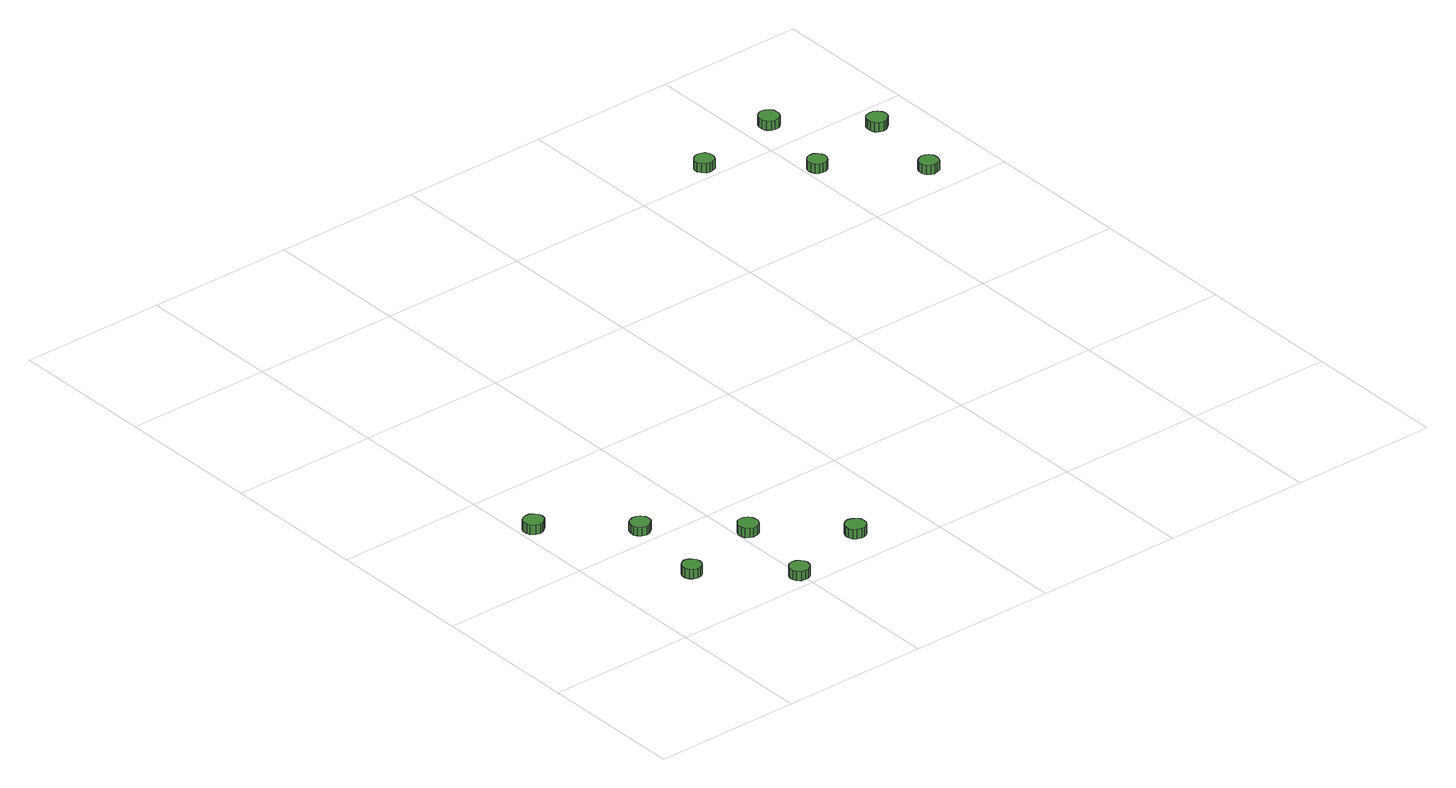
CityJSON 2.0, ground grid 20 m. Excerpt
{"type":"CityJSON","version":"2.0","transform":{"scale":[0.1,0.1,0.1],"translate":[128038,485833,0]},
"CityObjects":{
"tree1":{"type":"SolitaryVegetationObject","attributes":{"function":"something"},"geometry":[{"type":"MultiSurface","lod":"1","boundaries":[[[0,1,2,3,4,5,6,7,8,9,10,11,12,13,14]],[[15,16,17,18,19,20,21,22,23,24,25,26,27,28,29]],[[0,29,28,1]],[[1,28,27,2]],[[2,27,26,3]],[[3,26,25,4]],[[4,25,24,5]],[[5,24,23,6]],[[6,23,22,7]],[[7,22,21,8]],[[8,21,20,9]],[[9,20,19,10]],[[10,19,18,11]],[[11,18,17,12]],[[12,17,16,13]],[[13,16,15,14]],[[14,15,29,0]]]}]},
"tree2":{"type":"SolitaryVegetationObject","attributes":{"function":"something"},"geometry":[{"type":"MultiSurface","lod":"1","boundaries":[[[30,31,32,33,34,35,36,37,38,39,40,41,42,43,44]],[[45,46,47,48,49,50,51,52,53,54,55,56,57,58,59]],[[30,59,58,31]],[[31,58,57,32]],[[32,57,56,33]],[[33,56,55,34]],[[34,55,54,35]],[[35,54,53,36]],[[36,53,52,37]],[[37,52,51,38]],[[38,51,50,39]],[[39,50,49,40]],[[40,49,48,41]],[[41,48,47,42]],[[42,47,46,43]],[[43,46,45,44]],[[44,45,59,30]]]}]},
"tree3":{"type":"SolitaryVegetationObject","attributes":{"function":"something"},"geometry":[{"type":"MultiSurface","lod":"1","boundaries":[[[60,61,62,63,64,65,66,67,68,69,70,71,72,73,74]],[[75,76,77,78,79,80,81,82,83,84,85,86,87,88,89]],[[60,89,88,61]],[[61,88,87,62]],[[62,87,86,63]],[[63,86,85,64]],[[64,85,84,65]],[[65,84,83,66]],[[66,83,82,67]],[[67,82,81,68]],[[68,81,80,69]],[[69,80,79,70]],[[70,79,78,71]],[[71,78,77,72]],[[72,77,76,73]],[[73,76,75,74]],[[74,75,89,60]]]}]},
"tree4":{"type":"SolitaryVegetationObject","attributes":{"function":"something"},"geometry":[{"type":"MultiSurface","lod":"1","boundaries":[[[90,91,92,93,94,95,96,97,98,99,100,101,102,103,104]],[[105,106,107,108,109,110,111,112,113,114,115,116,117,118,119]],[[90,119,118,91]],[[91,118,117,92]],[[92,117,116,93]],[[93,116,115,94]],[[94,115,114,95]],[[95,114,113,96]],[[96,113,112,97]],[[97,112,111,98]],[[98,111,110,99]],[[99,110,109,100]],[[100,109,108,101]],[[101,108,107,102]],[[102,107,106,103]],[[103,106,105,104]],[[104,105,119,90]]]}]},
"tree5":{"type":"SolitaryVegetationObject","attributes":{"function":"something"},"geometry":[{"type":"MultiSurface","lod":"1","boundaries":[[[120,121,122,123,124,125,126,127,128,129,130,131,132,133,134]],[[135,136,137,138,139,140,141,142,143,144,145,146,147,148,149]],[[120,149,148,121]],[[121,148,147,122]],[[122,147,146,123]],[[123,146,145,124]],[[124,145,144,125]],[[125,144,143,126]],[[126,143,142,127]],[[127,142,141,128]],[[128,141,140,129]],[[129,140,139,130]],[[130,139,138,131]],[[131,138,137,132]],[[132,137,136,133]],[[133,136,135,134]],[[134,135,149,120]]]}]},
"tree6":{"type":"SolitaryVegetationObject","attributes":{"function":"something"},"geometry":[{"type":"MultiSurface","lod":"1","boundaries":[[[150,151,152,153,154,155,156,157,158,159,160,161,162,163,164]],[[165,166,167,168,169,170,171,172,173,174,175,176,177,178,179]],[[150,179,178,151]],[[151,178,177,152]],[[152,177,176,153]],[[153,176,175,154]],[[154,175,174,155]],[[155,174,173,156]],[[156,173,172,157]],[[157,172,171,158]],[[158,171,170,159]],[[159,170,169,160]],[[160,169,168,161]],[[161,168,167,162]],[[162,167,166,163]],[[163,166,165,164]],[[164,165,179,150]]]}]},
"tree7":{"type":"SolitaryVegetationObject","attributes":{"function":"something"},"geometry":[{"type":"MultiSurface","lod":"1","boundaries":[[[180,181,182,183,184,185,186,187,188,189,190,191,192,193,194]],[[195,196,197,198,199,200,201,202,203,204,205,206,207,208,209]],[[180,209,208,181]],[[181,208,207,182]],[[182,207,206,183]],[[183,206,205,184]],[[184,205,204,185]],[[185,204,203,186]],[[186,203,202,187]],[[187,202,201,188]],[[188,201,200,189]],[[189,200,199,190]],[[190,199,198,191]],[[191,198,197,192]],[[192,197,196,193]],[[193,196,195,194]],[[194,195,209,180]]]}]},
"tree8":{"type":"SolitaryVegetationObject","attributes":{"function":"something"},"geometry":[{"type":"MultiSurface","lod":"1","boundaries":[[[210,211,212,213,214,215,216,217,218,219,220,221,222,223,224]],[[225,226,227,228,229,230,231,232,233,234,235,236,237,238,239]],[[210,239,238,211]],[[211,238,237,212]],[[212,237,236,213]],[[213,236,235,214]],[[214,235,234,215]],[[215,234,233,216]],[[216,233,232,217]],[[217,232,231,218]],[[218,231,230,219]],[[219,230,229,220]],[[220,229,228,221]],[[221,228,227,222]],[[222,227,226,223]],[[223,226,225,224]],[[224,225,239,210]]]}]},
"tree9":{"type":"SolitaryVegetationObject","attributes":{"function":"something"},"geometry":[{"type":"MultiSurface","lod":"1","boundaries":[[[240,241,242,243,244,245,246,247,248,249,250,251,252,253,254]],[[255,256,257,258,259,260,261,262,263,264,265,266,267,268,269]],[[240,269,268,241]],[[241,268,267,242]],[[242,267,266,243]],[[243,266,265,244]],[[244,265,264,245]],[[245,264,263,246]],[[246,263,262,247]],[[247,262,261,248]],[[248,261,260,249]],[[249,260,259,250]],[[250,259,258,251]],[[251,258,257,252]],[[252,257,256,253]],[[253,256,255,254]],[[254,255,269,240]]]}]},
"tree10":{"type":"SolitaryVegetationObject","attributes":{"function":"something"},"geometry":[{"type":"MultiSurface","lod":"1","boundaries":[[[270,271,272,273,274,275,276,277,278,279,280,281,282,283,284]],[[285,286,287,288,289,290,291,292,293,294,295,296,297,298,299]],[[270,299,298,271]],[[271,298,297,272]],[[272,297,296,273]],[[273,296,295,274]],[[274,295,294,275]],[[275,294,293,276]],[[276,293,292,277]],[[277,292,291,278]],[[278,291,290,279]],[[279,290,289,280]],[[280,289,288,281]],[[281,288,287,282]],[[282,287,286,283]],[[283,286,285,284]],[[284,285,299,270]]]}]},
"tree11":{"type":"SolitaryVegetationObject","attributes":{"function":"something"},"geometry":[{"type":"MultiSurface","lod":"1","boundaries":[[[300,301,302,303,304,305,306,307,308,309,310,311,312,313,314]],[[315,316,317,318,319,320,321,322,323,324,325,326,327,328,329]],[[300,329,328,301]],[[301,328,327,302]],[[302,327,326,303]],[[303,326,325,304]],[[304,325,324,305]],[[305,324,323,306]],[[306,323,322,307]],[[307,322,321,308]],[[308,321,320,309]],[[309,320,319,310]],[[310,319,318,311]],[[311,318,317,312]],[[312,317,316,313]],[[313,316,315,314]],[[314,315,329,300]]]}]}
},
"vertices":[
[34,311,17],[33,316,17],[29,321,17],[24,324,17],[19,324,17],[14,323,17],[9,319,17],[7,314,17],[7,308,17],[9,303,17],[14,299,17],[19,297,17],[24,298,17],[29,301,17],[33,305,17],[33,305,4],[29,301,4],[24,298,4],[19,297,4],[14,299,4],[9,303,4],[7,308,4],[7,314,4],[9,319,4],[14,323,4],[19,324,4],[24,324,4],[29,321,4],[33,316,4],[34,311,4],
[113,108,18],[112,113,18],[109,117,18],[104,120,18],[99,121,18],[94,119,18],[90,115,18],[88,111,18],[88,105,18],[90,100,18],[94,97,18],[99,95,18],[104,95,18],[109,98,18],[112,103,18],[112,103,5],[109,98,5],[104,95,5],[99,95,5],[94,97,5],[90,100,5],[88,105,5],[88,111,5],[90,115,5],[94,119,5],[99,121,5],[104,120,5],[109,117,5],[112,113,5],[113,108,5],
[131,226,16],[130,231,16],[126,236,16],[121,239,16],[116,239,16],[110,237,16],[106,234,16],[104,228,16],[104,223,16],[106,218,16],[110,214,16],[116,212,16],[121,213,16],[126,216,16],[130,220,16],[130,220,4],[126,216,4],[121,213,4],[116,212,4],[110,214,4],[106,218,4],[104,223,4],[104,228,4],[106,234,4],[110,237,4],[116,239,4],[121,239,4],[126,236,4],[130,231,4],[131,226,4],
[211,22,18],[210,27,18],[207,31,18],[202,34,18],[197,35,18],[191,33,18],[187,29,18],[185,24,18],[185,19,18],[187,14,18],[191,10,18],[197,9,18],[202,9,18],[207,12,18],[210,16,18],[210,16,5],[207,12,5],[202,9,5],[197,9,5],[191,10,5],[187,14,5],[185,19,5],[185,24,5],[187,29,5],[191,33,5],[197,35,5],[202,34,5],[207,31,5],[210,27,5],[211,22,5],
[228,139,17],[227,145,17],[224,150,17],[219,152,17],[213,153,17],[208,151,17],[204,147,17],[202,142,17],[202,137,17],[204,131,17],[208,128,17],[213,126,17],[219,127,17],[224,129,17],[227,134,17],[227,134,4],[224,129,4],[219,127,4],[213,126,4],[208,128,4],[204,131,4],[202,137,4],[202,142,4],[204,147,4],[208,151,4],[213,153,4],[219,152,4],[224,150,4],[227,145,4],[228,139,4],
[327,54,17],[326,60,17],[322,64,17],[317,67,17],[312,68,17],[306,66,17],[302,62,17],[300,57,17],[300,52,17],[302,46,17],[306,43,17],[312,41,17],[317,41,17],[322,44,17],[326,49,17],[326,49,4],[322,44,4],[317,41,4],[312,41,4],[306,43,4],[302,46,4],[300,52,4],[300,57,4],[302,62,4],[306,66,4],[312,68,4],[317,67,4],[322,64,4],[326,60,4],[327,54,4],
[726,822,17],[725,827,17],[722,832,17],[717,834,17],[712,835,17],[707,833,17],[703,830,17],[700,825,17],[700,819,17],[703,815,17],[707,811,17],[712,809,17],[717,810,17],[722,812,17],[725,817,17],[725,817,4],[722,812,4],[717,810,4],[712,809,4],[707,811,4],[703,815,4],[700,819,4],[700,825,4],[703,830,4],[707,833,4],[712,835,4],[717,834,4],[722,832,4],[725,827,4],[726,822,4],
[829,733,18],[828,738,18],[825,742,18],[820,745,18],[815,745,18],[810,744,18],[806,740,18],[804,735,18],[804,730,18],[806,725,18],[810,721,18],[815,720,18],[820,720,18],[825,723,18],[828,727,18],[828,727,5],[825,723,5],[820,720,5],[815,720,5],[810,721,5],[806,725,5],[804,730,5],[804,735,5],[806,740,5],[810,744,5],[815,745,5],[820,745,5],[825,742,5],[828,738,5],[829,733,5],
[849,847,18],[848,853,18],[845,857,18],[840,860,18],[834,861,18],[829,859,18],[825,855,18],[823,850,18],[823,844,18],[825,839,18],[829,835,18],[834,834,18],[840,834,18],[845,837,18],[848,842,18],[848,842,5],[845,837,5],[840,834,5],[834,834,5],[829,835,5],[825,839,5],[823,844,5],[823,850,5],[825,855,5],[829,859,5],[834,861,5],[840,860,5],[845,857,5],[848,853,5],[849,847,5],
[930,643,19],[929,648,19],[926,653,19],[921,655,19],[916,656,19],[911,654,19],[907,651,19],[905,646,19],[905,640,19],[907,635,19],[911,632,19],[916,630,19],[921,631,19],[926,633,19],[929,638,19],[929,638,6],[926,633,6],[921,631,6],[916,630,6],[911,632,6],[907,635,6],[905,640,6],[905,646,6],[907,651,6],[911,654,6],[916,656,6],[921,655,6],[926,653,6],[929,648,6],[930,643,6],
[948,761,18],[947,766,18],[943,771,18],[938,774,18],[933,774,18],[927,773,18],[923,769,18],[921,764,18],[921,758,18],[923,753,18],[927,749,18],[933,747,18],[938,748,18],[943,751,18],[947,755,18],[947,755,5],[943,751,5],[938,748,5],[933,747,5],[927,749,5],[923,753,5],[921,758,5],[921,764,5],[923,769,5],[927,773,5],[933,774,5],[938,774,5],[943,771,5],[947,766,5],[948,761,5]
]}
